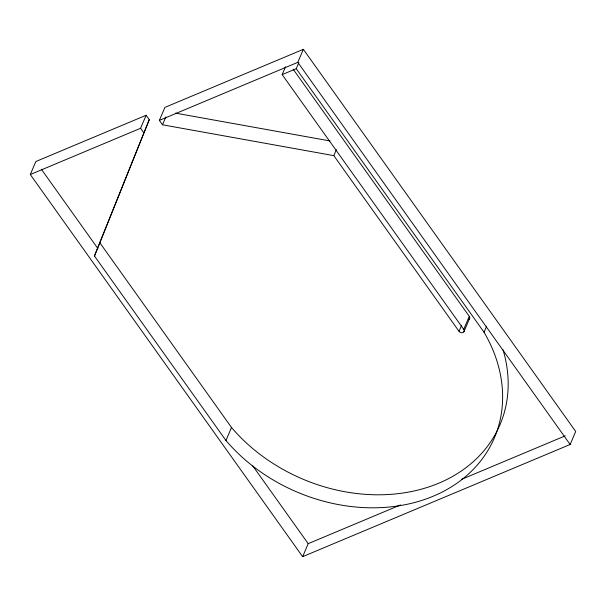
<?xml version="1.0" encoding="UTF-8"?>
<svg xmlns="http://www.w3.org/2000/svg" width="606" height="606" viewBox="0 0 606 606"><rect width="100%" height="100%" fill="white"/><g stroke="black" fill="none" stroke-linecap="round" stroke-linejoin="round"><path stroke-width="0.91" d="M486.656 326.18L484.065 332.247A160.484 127.321 23.1 0 1 433.267 496.185A160.484 127.321 23.1 0 1 225.947 440.501L94.468 256.012L149.265 119.655L146.137 115.261L35.852 161.514L30.3 174.528L302.644 556.672L570.148 444.486L575.7 431.472L303.356 49.328L164.908 107.391L159.355 120.405L162.491 124.791L333.815 155.636L459.03 331.338A2.901 2.303 23.1 0 0 462.946 332.55A2.901 2.303 23.1 0 0 463.726 329.369L469.279 316.355L293.198 69.289M94.468 256.012L149.265 119.655M30.3 174.528L140.584 128.275L146.137 115.261M162.491 124.791L165.817 116.988M463.726 329.369L282.161 74.606L285.494 66.796M159.355 120.405L297.804 62.342L303.356 49.328M282.161 74.606L296.243 68.705L298.834 62.63M333.815 155.636L336.406 149.568M225.947 440.501L231.5 427.488L100.02 243.006M302.644 556.672L308.196 543.658L400.558 504.927M459.03 331.338L461.62 325.263M463.908 331.762L469.695 318.195M461.552 479.346L565.246 435.858M175.49 113.125L330.058 140.948M297.804 62.342L570.148 444.486M296.243 68.705L484.065 332.247M140.584 128.275L143.72 132.669M41.344 169.218L97.899 248.574M252.74 465.84L308.196 543.658M503.063 349.882A160.484 127.321 23.1 0 1 422.95 488.731A160.484 127.321 23.1 0 1 231.5 427.488M469.279 316.355A2.901 2.303 23.1 0 1 468.499 319.536"/></g></svg>
